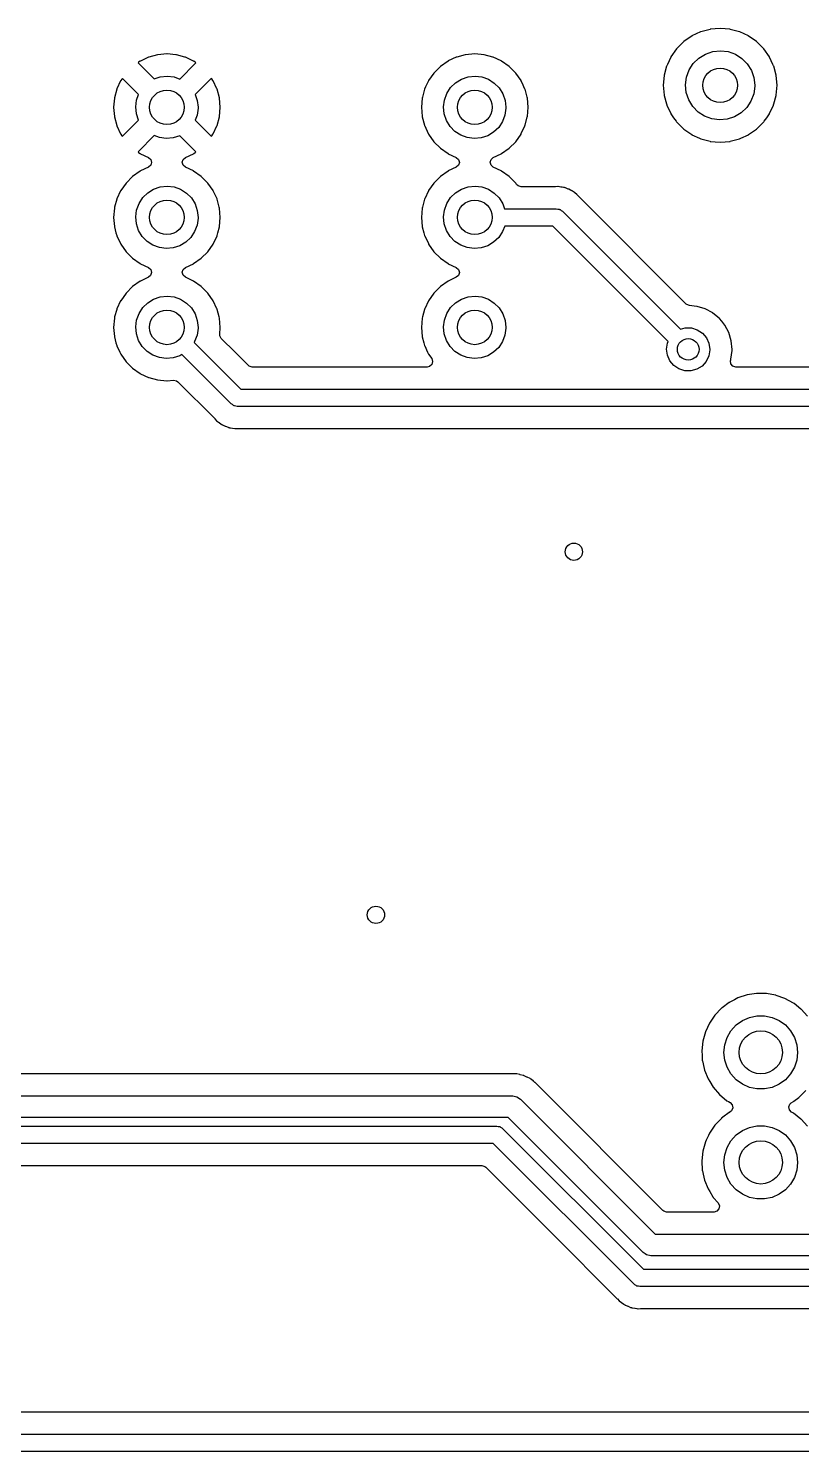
# Model space of a CAD drawing. Extents: x 61 to 228, y -146 to -45.
# Drawn here: x 96.11 to 113.97, y -145.74 to -112.89 of the extents above; entities that cross this region are included whole.
import ezdxf

# ---------------------------------------------------------------- set-up
doc = ezdxf.new("R2010")
doc.units = 0
doc.layers.add('BLACK', color=7, linetype='CONTINUOUS')

msp = doc.modelspace()

# ---------------------------------------------------------------- linework, layer by layer
at = {"layer": 'BLACK', "linetype": 'CONTINUOUS'}
for p, q in [((111.638, -112.966), (111.44, -113.059)), ((111.643, -112.964), (111.638, -112.966)), ((111.638, -112.966), (111.638, -112.966)), ((111.648, -112.963), (111.643, -112.964)), ((111.859, -112.906), (111.648, -112.963)), ((111.648, -112.963), (111.648, -112.963)), ((111.864, -112.905), (111.859, -112.906)), ((111.859, -112.906), (111.859, -112.906)), ((112.092, -112.885), (111.864, -112.905)), ((112.32, -112.905), (112.092, -112.885)), ((112.325, -112.906), (112.32, -112.905)), ((112.326, -112.906), (112.325, -112.906)), ((112.536, -112.963), (112.326, -112.906)), ((112.541, -112.964), (112.536, -112.963)), ((112.536, -112.963), (112.536, -112.963)), ((112.546, -112.966), (112.541, -112.964)), ((112.744, -113.059), (112.546, -112.966)), ((112.546, -112.966), (112.546, -112.966)), ((111.086, -113.354), (110.955, -113.542)), ((111.248, -113.192), (111.086, -113.354)), ((111.252, -113.189), (111.248, -113.192)), ((111.376, -113.103), (111.252, -113.189)), ((111.252, -113.189), (111.252, -113.189)), ((111.435, -113.061), (111.376, -113.103)), ((111.44, -113.059), (111.435, -113.061)), ((111.44, -113.059), (111.44, -113.059)), ((112.749, -113.061), (112.744, -113.059)), ((112.744, -113.059), (112.744, -113.059)), ((112.809, -113.103), (112.749, -113.061)), ((112.932, -113.189), (112.809, -113.103)), ((112.936, -113.192), (112.932, -113.189)), ((112.932, -113.189), (112.932, -113.189)), ((113.098, -113.354), (112.936, -113.192)), ((113.23, -113.542), (113.098, -113.354)), ((98.6565, -113.666), (98.6481, -113.677)), ((98.6481, -113.677), (98.6552, -113.69)), ((98.6912, -113.642), (98.6565, -113.666)), ((98.7007, -113.637), (98.6912, -113.642)), ((98.8855, -113.55), (98.7007, -113.637)), ((98.8958, -113.547), (98.8855, -113.55)), ((99.0927, -113.494), (98.8958, -113.547)), ((99.1035, -113.492), (99.0927, -113.494)), ((99.3066, -113.474), (99.1035, -113.492)), ((99.3176, -113.474), (99.3066, -113.474)), ((99.5207, -113.492), (99.3176, -113.474)), ((99.5315, -113.494), (99.5207, -113.492)), ((99.7284, -113.547), (99.5315, -113.494)), ((99.7387, -113.55), (99.7284, -113.547)), ((99.9235, -113.637), (99.7387, -113.55)), ((99.933, -113.642), (99.9235, -113.637)), ((99.9669, -113.666), (99.933, -113.642)), ((99.9762, -113.678), (99.9669, -113.666)), ((99.9697, -113.69), (99.9762, -113.678)), ((105.808, -113.638), (105.631, -113.762)), ((105.812, -113.636), (105.808, -113.638)), ((105.997, -113.55), (105.812, -113.636)), ((105.812, -113.636), (105.812, -113.636)), ((106.002, -113.548), (105.997, -113.55)), ((105.997, -113.55), (105.997, -113.55)), ((106.008, -113.546), (106.002, -113.548)), ((106.205, -113.493), (106.008, -113.546)), ((106.008, -113.546), (106.008, -113.546)), ((106.21, -113.492), (106.205, -113.493)), ((106.205, -113.493), (106.205, -113.493)), ((106.424, -113.473), (106.21, -113.492)), ((106.638, -113.492), (106.424, -113.473)), ((106.644, -113.493), (106.638, -113.492)), ((106.841, -113.546), (106.644, -113.493)), ((106.644, -113.493), (106.644, -113.493)), ((106.846, -113.548), (106.841, -113.546)), ((106.841, -113.546), (106.841, -113.546)), ((106.851, -113.55), (106.846, -113.548)), ((107.036, -113.636), (106.851, -113.55)), ((106.851, -113.55), (106.851, -113.55)), ((107.041, -113.638), (107.036, -113.636)), ((107.036, -113.636), (107.036, -113.636)), ((107.217, -113.762), (107.041, -113.638)), ((110.952, -113.547), (110.874, -113.714)), ((110.955, -113.542), (110.952, -113.547)), ((110.952, -113.547), (110.952, -113.547)), ((111.472, -113.693), (111.6, -113.568)), ((111.6, -113.568), (111.751, -113.475)), ((111.751, -113.475), (111.92, -113.417)), ((111.92, -113.417), (112.098, -113.398)), ((112.098, -113.398), (112.275, -113.42)), ((112.275, -113.42), (112.443, -113.479)), ((112.443, -113.479), (112.593, -113.575)), ((112.593, -113.575), (112.719, -113.701)), ((113.232, -113.547), (113.23, -113.542)), ((113.31, -113.714), (113.232, -113.547)), ((113.232, -113.547), (113.232, -113.547)), ((98.6552, -113.69), (99.0162, -114.051)), ((99.0162, -114.051), (99.1575, -114.003)), ((99.1575, -114.003), (99.3171, -113.986)), ((99.3171, -113.986), (99.4765, -114.005)), ((99.4765, -114.005), (99.6073, -114.052)), ((99.6073, -114.052), (99.9697, -113.69)), ((105.479, -113.914), (105.356, -114.09)), ((105.631, -113.762), (105.479, -113.914)), ((106.118, -114.055), (106.269, -114.003)), ((106.269, -114.003), (106.429, -113.986)), ((106.429, -113.986), (106.589, -114.005)), ((106.589, -114.005), (106.74, -114.059)), ((107.369, -113.914), (107.217, -113.762)), ((107.492, -114.09), (107.369, -113.914)), ((110.799, -113.97), (110.779, -114.198)), ((110.801, -113.961), (110.799, -113.97)), ((110.856, -113.754), (110.801, -113.961)), ((110.858, -113.749), (110.856, -113.754)), ((110.856, -113.754), (110.856, -113.754)), ((110.874, -113.714), (110.858, -113.749)), ((111.292, -114.187), (111.315, -114.01)), ((111.315, -114.01), (111.376, -113.843)), ((111.376, -113.843), (111.472, -113.693)), ((112.719, -113.701), (112.814, -113.853)), ((112.814, -113.853), (112.872, -114.021)), ((113.326, -113.749), (113.31, -113.714)), ((113.328, -113.754), (113.326, -113.749)), ((113.383, -113.961), (113.328, -113.754)), ((113.328, -113.754), (113.328, -113.754)), ((113.386, -113.97), (113.383, -113.961)), ((113.406, -114.198), (113.386, -113.97)), ((98.1523, -114.29), (98.0996, -114.487)), ((98.1561, -114.28), (98.1523, -114.29)), ((98.2422, -114.095), (98.1561, -114.28)), ((98.2477, -114.086), (98.2422, -114.095)), ((98.2715, -114.052), (98.2477, -114.086)), ((98.2835, -114.042), (98.2715, -114.052)), ((98.2952, -114.049), (98.2835, -114.042)), ((98.658, -114.412), (98.2952, -114.049)), ((100.328, -114.049), (99.9668, -114.411)), ((100.342, -114.042), (100.328, -114.049)), ((100.352, -114.051), (100.342, -114.042)), ((100.376, -114.086), (100.352, -114.051)), ((100.382, -114.095), (100.376, -114.086)), ((100.468, -114.28), (100.382, -114.095)), ((100.472, -114.29), (100.468, -114.28)), ((100.525, -114.487), (100.472, -114.29)), ((105.264, -114.29), (105.215, -114.473)), ((105.265, -114.285), (105.264, -114.29)), ((105.264, -114.29), (105.264, -114.29)), ((105.288, -114.236), (105.265, -114.285)), ((105.354, -114.095), (105.288, -114.236)), ((105.356, -114.09), (105.354, -114.095)), ((105.354, -114.095), (105.354, -114.095)), ((105.779, -114.386), (105.866, -114.251)), ((105.866, -114.251), (105.981, -114.139)), ((105.981, -114.139), (106.118, -114.055)), ((106.74, -114.059), (106.875, -114.145)), ((106.875, -114.145), (106.988, -114.259)), ((106.988, -114.259), (107.073, -114.395)), ((107.494, -114.095), (107.492, -114.09)), ((107.543, -114.198), (107.494, -114.095)), ((107.494, -114.095), (107.494, -114.095)), ((107.56, -114.236), (107.543, -114.198)), ((107.583, -114.285), (107.56, -114.236)), ((107.584, -114.29), (107.583, -114.285)), ((107.633, -114.473), (107.584, -114.29)), ((107.584, -114.29), (107.584, -114.29)), ((110.779, -114.198), (110.799, -114.426)), ((111.31, -114.365), (111.292, -114.187)), ((112.892, -114.221), (112.867, -114.397)), ((112.872, -114.021), (112.892, -114.198)), ((112.892, -114.198), (112.892, -114.221)), ((113.386, -114.426), (113.406, -114.198)), ((98.0977, -114.498), (98.0799, -114.701)), ((98.0996, -114.487), (98.0977, -114.498)), ((98.5922, -114.696), (98.6123, -114.537)), ((98.6123, -114.537), (98.658, -114.412)), ((99.9668, -114.411), (100.014, -114.547)), ((100.014, -114.547), (100.032, -114.706)), ((100.527, -114.498), (100.525, -114.487)), ((100.544, -114.701), (100.527, -114.498)), ((105.21, -114.492), (105.191, -114.706)), ((105.215, -114.473), (105.21, -114.492)), ((105.704, -114.696), (105.724, -114.537)), ((105.724, -114.537), (105.779, -114.386)), ((107.073, -114.395), (107.126, -114.547)), ((107.126, -114.547), (107.144, -114.706)), ((107.639, -114.492), (107.633, -114.473)), ((107.657, -114.706), (107.639, -114.492)), ((110.799, -114.426), (110.8, -114.432)), ((110.8, -114.432), (110.8, -114.432)), ((110.8, -114.432), (110.852, -114.625)), ((110.852, -114.625), (110.858, -114.648)), ((110.858, -114.648), (110.86, -114.653)), ((110.86, -114.653), (110.86, -114.653)), ((110.86, -114.653), (110.952, -114.85)), ((111.366, -114.534), (111.31, -114.365)), ((111.458, -114.687), (111.366, -114.534)), ((112.804, -114.564), (112.705, -114.713)), ((112.867, -114.397), (112.804, -114.564)), ((113.232, -114.85), (113.324, -114.653)), ((113.324, -114.653), (113.326, -114.648)), ((113.324, -114.653), (113.324, -114.653)), ((113.326, -114.648), (113.332, -114.625)), ((113.332, -114.625), (113.384, -114.432)), ((113.384, -114.432), (113.386, -114.426)), ((113.384, -114.432), (113.384, -114.432)), ((98.0799, -114.701), (98.0799, -114.712)), ((98.0799, -114.712), (98.0977, -114.915)), ((98.0977, -114.915), (98.0996, -114.926)), ((98.0996, -114.926), (98.1523, -115.123)), ((98.6078, -114.856), (98.5922, -114.696)), ((98.6566, -115.003), (98.6078, -114.856)), ((100.009, -114.885), (99.9657, -115.001)), ((100.032, -114.727), (100.009, -114.885)), ((100.032, -114.706), (100.032, -114.727)), ((100.472, -115.123), (100.525, -114.926)), ((100.525, -114.926), (100.527, -114.915)), ((100.527, -114.915), (100.544, -114.712)), ((100.544, -114.712), (100.544, -114.701)), ((105.191, -114.706), (105.21, -114.921)), ((105.21, -114.921), (105.211, -114.926)), ((105.211, -114.926), (105.211, -114.926)), ((105.211, -114.926), (105.263, -115.118)), ((105.72, -114.856), (105.704, -114.696)), ((105.77, -115.008), (105.72, -114.856)), ((107.121, -114.885), (107.064, -115.036)), ((107.144, -114.727), (107.121, -114.885)), ((107.144, -114.706), (107.144, -114.727)), ((107.586, -115.118), (107.637, -114.926)), ((107.637, -114.926), (107.639, -114.921)), ((107.637, -114.926), (107.637, -114.926)), ((107.639, -114.921), (107.657, -114.706)), ((110.952, -114.85), (110.952, -114.85)), ((110.952, -114.85), (110.955, -114.855)), ((110.955, -114.855), (111.017, -114.945)), ((111.017, -114.945), (111.076, -115.029)), ((111.582, -114.815), (111.458, -114.687)), ((111.731, -114.912), (111.582, -114.815)), ((111.899, -114.975), (111.731, -114.912)), ((112.075, -114.998), (111.899, -114.975)), ((112.253, -114.982), (112.075, -114.998)), ((112.423, -114.927), (112.253, -114.982)), ((112.576, -114.836), (112.423, -114.927)), ((112.705, -114.713), (112.576, -114.836)), ((113.108, -115.029), (113.167, -114.945)), ((113.167, -114.945), (113.23, -114.855)), ((113.23, -114.855), (113.232, -114.85)), ((113.232, -114.85), (113.232, -114.85)), ((98.1523, -115.123), (98.1561, -115.133)), ((98.1561, -115.133), (98.2422, -115.318)), ((98.2422, -115.318), (98.2477, -115.327)), ((98.2477, -115.327), (98.272, -115.362)), ((98.296, -115.363), (98.6566, -115.003)), ((99.9657, -115.001), (100.329, -115.364)), ((100.353, -115.361), (100.376, -115.327)), ((100.376, -115.327), (100.382, -115.318)), ((100.382, -115.318), (100.468, -115.133)), ((100.468, -115.133), (100.472, -115.123)), ((105.263, -115.118), (105.265, -115.128)), ((105.265, -115.128), (105.268, -115.133)), ((105.268, -115.133), (105.268, -115.133)), ((105.268, -115.133), (105.35, -115.31)), ((105.35, -115.31), (105.356, -115.323)), ((105.356, -115.323), (105.479, -115.499)), ((105.854, -115.146), (105.77, -115.008)), ((105.965, -115.261), (105.854, -115.146)), ((106.099, -115.349), (105.965, -115.261)), ((106.859, -115.28), (106.722, -115.362)), ((106.976, -115.169), (106.859, -115.28)), ((107.064, -115.036), (106.976, -115.169)), ((107.369, -115.499), (107.492, -115.323)), ((107.492, -115.323), (107.498, -115.31)), ((107.498, -115.31), (107.581, -115.133)), ((107.581, -115.133), (107.583, -115.128)), ((107.581, -115.133), (107.581, -115.133)), ((107.583, -115.128), (107.586, -115.118)), ((111.076, -115.029), (111.086, -115.043)), ((111.086, -115.043), (111.248, -115.205)), ((111.248, -115.205), (111.252, -115.208)), ((111.252, -115.208), (111.252, -115.208)), ((111.252, -115.208), (111.321, -115.256)), ((111.321, -115.256), (111.435, -115.336)), ((112.749, -115.336), (112.863, -115.256)), ((112.863, -115.256), (112.932, -115.208)), ((112.932, -115.208), (112.936, -115.205)), ((112.932, -115.208), (112.932, -115.208)), ((112.936, -115.205), (113.098, -115.043)), ((113.098, -115.043), (113.108, -115.029)), ((98.272, -115.362), (98.2825, -115.37)), ((98.2825, -115.37), (98.296, -115.363)), ((99.0175, -115.36), (98.6545, -115.723)), ((99.1379, -115.405), (99.0175, -115.36)), ((99.297, -115.426), (99.1379, -115.405)), ((99.4569, -115.412), (99.297, -115.426)), ((99.6088, -115.362), (99.4569, -115.412)), ((99.969, -115.723), (99.6088, -115.362)), ((100.329, -115.364), (100.341, -115.37)), ((100.341, -115.37), (100.353, -115.361)), ((105.479, -115.499), (105.631, -115.651)), ((105.631, -115.651), (105.808, -115.774)), ((106.25, -115.405), (106.099, -115.349)), ((106.409, -115.426), (106.25, -115.405)), ((106.569, -115.412), (106.409, -115.426)), ((106.722, -115.362), (106.569, -115.412)), ((107.041, -115.774), (107.217, -115.651)), ((107.217, -115.651), (107.369, -115.499)), ((111.435, -115.336), (111.44, -115.338)), ((111.44, -115.338), (111.44, -115.338)), ((111.44, -115.338), (111.613, -115.419)), ((111.613, -115.419), (111.643, -115.433)), ((111.643, -115.433), (111.648, -115.434)), ((111.648, -115.434), (111.648, -115.434)), ((111.648, -115.434), (111.859, -115.491)), ((111.859, -115.491), (111.859, -115.491)), ((111.859, -115.491), (111.864, -115.492)), ((111.864, -115.492), (112.092, -115.512)), ((112.092, -115.512), (112.32, -115.492)), ((112.32, -115.492), (112.325, -115.491)), ((112.325, -115.491), (112.326, -115.491)), ((112.326, -115.491), (112.536, -115.434)), ((112.536, -115.434), (112.541, -115.433)), ((112.536, -115.434), (112.536, -115.434)), ((112.541, -115.433), (112.571, -115.419)), ((112.571, -115.419), (112.744, -115.338)), ((112.744, -115.338), (112.749, -115.336)), ((112.744, -115.338), (112.744, -115.338)), ((98.6545, -115.723), (98.648, -115.735)), ((98.648, -115.735), (98.6573, -115.747)), ((98.6573, -115.747), (98.6912, -115.771)), ((98.6912, -115.771), (98.7007, -115.776)), ((98.7007, -115.776), (98.8844, -115.862)), ((98.8844, -115.862), (98.9377, -115.909)), ((98.9572, -115.977), (98.9366, -116.045)), ((98.9377, -115.909), (98.9572, -115.977)), ((99.667, -115.975), (99.6876, -115.907)), ((99.6865, -116.043), (99.667, -115.975)), ((99.6876, -115.907), (99.7398, -115.862)), ((99.7398, -115.862), (99.9235, -115.776)), ((99.9235, -115.776), (99.933, -115.771)), ((99.933, -115.771), (99.9677, -115.746)), ((99.9677, -115.746), (99.9761, -115.736)), ((99.9761, -115.736), (99.969, -115.723)), ((105.808, -115.774), (105.812, -115.777)), ((105.812, -115.777), (105.812, -115.777)), ((105.812, -115.777), (105.996, -115.862)), ((105.996, -115.862), (106.049, -115.909)), ((106.069, -115.977), (106.048, -116.045)), ((106.049, -115.909), (106.069, -115.977)), ((106.78, -115.975), (106.8, -115.907)), ((106.799, -116.044), (106.78, -115.975)), ((106.8, -115.907), (106.852, -115.862)), ((106.852, -115.862), (107.036, -115.777)), ((107.036, -115.777), (107.041, -115.774)), ((107.036, -115.777), (107.036, -115.777)), ((98.5194, -116.302), (98.3674, -116.454)), ((98.6955, -116.178), (98.5194, -116.302)), ((98.7005, -116.176), (98.6955, -116.178)), ((98.8844, -116.09), (98.7005, -116.176)), ((98.7005, -116.176), (98.7005, -116.176)), ((98.9366, -116.045), (98.8844, -116.09)), ((99.7398, -116.09), (99.6865, -116.043)), ((99.9237, -116.176), (99.7398, -116.09)), ((99.9287, -116.178), (99.9237, -116.176)), ((99.9237, -116.176), (99.9237, -116.176)), ((100.105, -116.302), (99.9287, -116.178)), ((100.257, -116.454), (100.105, -116.302)), ((105.631, -116.302), (105.479, -116.454)), ((105.808, -116.178), (105.631, -116.302)), ((105.812, -116.176), (105.808, -116.178)), ((105.996, -116.091), (105.812, -116.176)), ((105.812, -116.176), (105.812, -116.176)), ((106.048, -116.045), (105.996, -116.091)), ((106.852, -116.091), (106.799, -116.044)), ((107.036, -116.176), (106.852, -116.091)), ((107.041, -116.178), (107.036, -116.176)), ((107.036, -116.176), (107.036, -116.176)), ((107.217, -116.302), (107.041, -116.178)), ((107.369, -116.454), (107.217, -116.302)), ((98.2418, -116.635), (98.1556, -116.82)), ((98.2441, -116.63), (98.2418, -116.635)), ((98.2418, -116.635), (98.2418, -116.635)), ((98.3674, -116.454), (98.2441, -116.63)), ((98.8688, -116.679), (99.0055, -116.595)), ((99.0055, -116.595), (99.1575, -116.543)), ((99.1575, -116.543), (99.3171, -116.526)), ((99.3171, -116.526), (99.4765, -116.545)), ((99.4765, -116.545), (99.6277, -116.599)), ((99.6277, -116.599), (99.7633, -116.685)), ((100.38, -116.63), (100.257, -116.454)), ((100.382, -116.635), (100.38, -116.63)), ((100.469, -116.82), (100.382, -116.635)), ((100.382, -116.635), (100.382, -116.635)), ((105.354, -116.635), (105.268, -116.82)), ((105.356, -116.63), (105.354, -116.635)), ((105.354, -116.635), (105.354, -116.635)), ((105.479, -116.454), (105.356, -116.63)), ((105.981, -116.679), (106.118, -116.595)), ((106.118, -116.595), (106.269, -116.543)), ((106.269, -116.543), (106.429, -116.526)), ((106.429, -116.526), (106.589, -116.545)), ((106.589, -116.545), (106.74, -116.599)), ((106.74, -116.599), (106.875, -116.685)), ((107.39, -116.484), (107.369, -116.454)), ((107.425, -116.518), (107.39, -116.484)), ((107.493, -116.538), (107.425, -116.518)), ((108.281, -116.538), (107.493, -116.538)), ((108.288, -116.538), (108.281, -116.538)), ((108.343, -116.535), (108.288, -116.538)), ((108.35, -116.534), (108.343, -116.535)), ((108.343, -116.535), (108.343, -116.535)), ((108.413, -116.546), (108.35, -116.534)), ((108.42, -116.547), (108.413, -116.546)), ((108.446, -116.55), (108.42, -116.547)), ((108.476, -116.554), (108.446, -116.55)), ((108.483, -116.555), (108.476, -116.554)), ((108.476, -116.554), (108.476, -116.554)), ((108.49, -116.558), (108.483, -116.555)), ((108.493, -116.559), (108.49, -116.558)), ((108.509, -116.563), (108.493, -116.559)), ((108.512, -116.564), (108.509, -116.563)), ((108.519, -116.565), (108.512, -116.564)), ((108.577, -116.592), (108.519, -116.565)), ((108.583, -116.594), (108.577, -116.592)), ((108.594, -116.598), (108.583, -116.594)), ((108.636, -116.615), (108.594, -116.598)), ((108.643, -116.617), (108.636, -116.615)), ((108.636, -116.615), (108.636, -116.615)), ((108.649, -116.622), (108.643, -116.617)), ((108.651, -116.623), (108.649, -116.622)), ((108.666, -116.631), (108.651, -116.623)), ((108.668, -116.633), (108.666, -116.631)), ((108.675, -116.636), (108.668, -116.633)), ((108.681, -116.641), (108.675, -116.636)), ((108.726, -116.675), (108.681, -116.641)), ((98.1519, -116.83), (98.1027, -117.013)), ((98.1533, -116.825), (98.1519, -116.83)), ((98.1519, -116.83), (98.1519, -116.83)), ((98.1556, -116.82), (98.1533, -116.825)), ((98.6123, -117.077), (98.6672, -116.926)), ((98.6672, -116.926), (98.7541, -116.791)), ((98.7541, -116.791), (98.8688, -116.679)), ((99.7633, -116.685), (99.8764, -116.799)), ((99.8764, -116.799), (99.9614, -116.935)), ((99.9614, -116.935), (100.014, -117.087)), ((100.471, -116.825), (100.469, -116.82)), ((100.472, -116.83), (100.471, -116.825)), ((100.522, -117.013), (100.472, -116.83)), ((100.472, -116.83), (100.472, -116.83)), ((105.264, -116.83), (105.215, -117.013)), ((105.265, -116.825), (105.264, -116.83)), ((105.264, -116.83), (105.264, -116.83)), ((105.268, -116.82), (105.265, -116.825)), ((105.724, -117.077), (105.779, -116.926)), ((105.779, -116.926), (105.866, -116.791)), ((105.866, -116.791), (105.981, -116.679)), ((106.875, -116.685), (106.988, -116.799)), ((106.988, -116.799), (107.073, -116.935)), ((107.073, -116.935), (107.112, -117.046)), ((108.731, -116.679), (108.726, -116.675)), ((108.783, -116.716), (108.731, -116.679)), ((108.81, -116.746), (108.783, -116.716)), ((108.821, -116.76), (108.81, -116.746)), ((108.827, -116.766), (108.821, -116.76)), ((111.308, -119.247), (108.827, -116.766)), ((98.0976, -117.032), (98.0789, -117.246)), ((98.0789, -117.246), (98.0976, -117.461)), ((98.1027, -117.013), (98.0976, -117.032)), ((98.5922, -117.236), (98.6123, -117.077)), ((98.6078, -117.396), (98.5922, -117.236)), ((100.032, -117.267), (100.009, -117.425)), ((100.014, -117.087), (100.032, -117.246)), ((100.032, -117.246), (100.032, -117.267)), ((100.527, -117.032), (100.522, -117.013)), ((100.545, -117.246), (100.527, -117.032)), ((100.527, -117.461), (100.545, -117.246)), ((105.21, -117.032), (105.191, -117.246)), ((105.191, -117.246), (105.21, -117.461)), ((105.215, -117.013), (105.21, -117.032)), ((105.704, -117.236), (105.724, -117.077)), ((105.72, -117.396), (105.704, -117.236)), ((107.112, -117.046), (108.306, -117.046)), ((108.306, -117.046), (108.339, -117.054)), ((108.339, -117.054), (108.372, -117.058)), ((108.372, -117.058), (108.381, -117.064)), ((108.381, -117.064), (108.393, -117.066)), ((108.393, -117.066), (108.419, -117.087)), ((108.419, -117.087), (108.447, -117.105)), ((108.447, -117.105), (111.173, -119.831)), ((98.0976, -117.461), (98.0991, -117.466)), ((98.0991, -117.466), (98.0991, -117.466)), ((98.0991, -117.466), (98.1356, -117.602)), ((98.1356, -117.602), (98.1533, -117.668)), ((98.6585, -117.548), (98.6078, -117.396)), ((98.7417, -117.686), (98.6585, -117.548)), ((99.9525, -117.576), (99.8637, -117.709)), ((100.009, -117.425), (99.9525, -117.576)), ((100.471, -117.668), (100.489, -117.602)), ((100.489, -117.602), (100.525, -117.466)), ((100.525, -117.466), (100.527, -117.461)), ((100.525, -117.466), (100.525, -117.466)), ((105.21, -117.461), (105.211, -117.466)), ((105.211, -117.466), (105.211, -117.466)), ((105.211, -117.466), (105.248, -117.602)), ((105.248, -117.602), (105.265, -117.668)), ((105.77, -117.548), (105.72, -117.396)), ((105.854, -117.686), (105.77, -117.548)), ((107.064, -117.576), (106.976, -117.709)), ((107.114, -117.446), (107.064, -117.576)), ((108.223, -117.446), (107.114, -117.446)), ((110.891, -120.115), (108.223, -117.446)), ((98.1533, -117.668), (98.1556, -117.673)), ((98.1556, -117.673), (98.1556, -117.673)), ((98.1556, -117.673), (98.2391, -117.852)), ((98.2391, -117.852), (98.2441, -117.863)), ((98.2441, -117.863), (98.3674, -118.039)), ((98.8532, -117.801), (98.7417, -117.686)), ((98.9875, -117.889), (98.8532, -117.801)), ((99.1379, -117.945), (98.9875, -117.889)), ((99.297, -117.966), (99.1379, -117.945)), ((99.4569, -117.952), (99.297, -117.966)), ((99.6095, -117.902), (99.4569, -117.952)), ((99.7474, -117.82), (99.6095, -117.902)), ((99.8637, -117.709), (99.7474, -117.82)), ((100.257, -118.039), (100.38, -117.863)), ((100.38, -117.863), (100.385, -117.852)), ((100.385, -117.852), (100.469, -117.673)), ((100.469, -117.673), (100.471, -117.668)), ((100.469, -117.673), (100.469, -117.673)), ((105.265, -117.668), (105.268, -117.673)), ((105.268, -117.673), (105.268, -117.673)), ((105.268, -117.673), (105.351, -117.852)), ((105.351, -117.852), (105.356, -117.863)), ((105.356, -117.863), (105.479, -118.039)), ((105.965, -117.801), (105.854, -117.686)), ((106.099, -117.889), (105.965, -117.801)), ((106.25, -117.945), (106.099, -117.889)), ((106.409, -117.966), (106.25, -117.945)), ((106.569, -117.952), (106.409, -117.966)), ((106.722, -117.902), (106.569, -117.952)), ((106.859, -117.82), (106.722, -117.902)), ((106.976, -117.709), (106.859, -117.82)), ((98.3674, -118.039), (98.5194, -118.191)), ((98.5194, -118.191), (98.6955, -118.314)), ((99.9287, -118.314), (100.105, -118.191)), ((100.105, -118.191), (100.257, -118.039)), ((105.479, -118.039), (105.631, -118.191)), ((105.631, -118.191), (105.808, -118.314)), ((98.6955, -118.314), (98.7005, -118.317)), ((98.7005, -118.317), (98.7005, -118.317)), ((98.7005, -118.317), (98.8839, -118.402)), ((98.8839, -118.402), (98.9371, -118.449)), ((98.9361, -118.585), (98.8839, -118.631)), ((98.9566, -118.517), (98.9361, -118.585)), ((98.9371, -118.449), (98.9566, -118.517)), ((99.6676, -118.515), (99.6881, -118.447)), ((99.6871, -118.584), (99.6676, -118.515)), ((99.7403, -118.631), (99.6871, -118.584)), ((99.6881, -118.447), (99.7403, -118.402)), ((99.7403, -118.402), (99.9237, -118.317)), ((99.9237, -118.317), (99.9287, -118.314)), ((99.9237, -118.317), (99.9237, -118.317)), ((105.808, -118.314), (105.812, -118.317)), ((105.812, -118.317), (105.812, -118.317)), ((105.812, -118.317), (105.996, -118.402)), ((105.996, -118.402), (106.049, -118.449)), ((106.048, -118.585), (105.996, -118.631)), ((106.069, -118.517), (106.048, -118.585)), ((106.049, -118.449), (106.069, -118.517)), ((98.5194, -118.842), (98.3674, -118.994)), ((98.6955, -118.718), (98.5194, -118.842)), ((98.7005, -118.716), (98.6955, -118.718)), ((98.8839, -118.631), (98.7005, -118.716)), ((98.7005, -118.716), (98.7005, -118.716)), ((99.9237, -118.716), (99.7403, -118.631)), ((99.9287, -118.718), (99.9237, -118.716)), ((99.9237, -118.716), (99.9237, -118.716)), ((100.105, -118.842), (99.9287, -118.718)), ((100.257, -118.994), (100.105, -118.842)), ((105.631, -118.842), (105.479, -118.994)), ((105.808, -118.718), (105.631, -118.842)), ((105.812, -118.716), (105.808, -118.718)), ((105.996, -118.631), (105.812, -118.716)), ((105.812, -118.716), (105.812, -118.716)), ((98.2418, -119.175), (98.1566, -119.357)), ((98.2441, -119.17), (98.2418, -119.175)), ((98.2418, -119.175), (98.2418, -119.175)), ((98.3674, -118.994), (98.2441, -119.17)), ((98.7541, -119.331), (98.8688, -119.219)), ((98.8688, -119.219), (99.0055, -119.135)), ((99.0055, -119.135), (99.1575, -119.083)), ((99.1575, -119.083), (99.3171, -119.066)), ((99.3171, -119.066), (99.4765, -119.085)), ((99.4765, -119.085), (99.6277, -119.139)), ((99.6277, -119.139), (99.7633, -119.225)), ((99.7633, -119.225), (99.8764, -119.339)), ((100.38, -119.17), (100.257, -118.994)), ((100.382, -119.175), (100.38, -119.17)), ((100.468, -119.357), (100.382, -119.175)), ((100.382, -119.175), (100.382, -119.175)), ((105.354, -119.175), (105.269, -119.357)), ((105.356, -119.17), (105.354, -119.175)), ((105.354, -119.175), (105.354, -119.175)), ((105.479, -118.994), (105.356, -119.17)), ((105.866, -119.331), (105.981, -119.219)), ((105.981, -119.219), (106.118, -119.135)), ((106.118, -119.135), (106.269, -119.083)), ((106.269, -119.083), (106.429, -119.066)), ((106.429, -119.066), (106.589, -119.085)), ((106.589, -119.085), (106.74, -119.139)), ((106.74, -119.139), (106.875, -119.225)), ((106.875, -119.225), (106.988, -119.339)), ((111.319, -119.257), (111.308, -119.247)), ((111.384, -119.284), (111.319, -119.257)), ((98.0976, -119.572), (98.0789, -119.786)), ((98.1047, -119.546), (98.0976, -119.572)), ((98.1519, -119.37), (98.1047, -119.546)), ((98.1533, -119.365), (98.1519, -119.37)), ((98.1519, -119.37), (98.1519, -119.37)), ((98.1566, -119.357), (98.1533, -119.365)), ((98.6123, -119.617), (98.6672, -119.466)), ((98.6672, -119.466), (98.7541, -119.331)), ((99.8764, -119.339), (99.9614, -119.475)), ((99.9614, -119.475), (100.014, -119.627)), ((100.471, -119.365), (100.468, -119.357)), ((100.472, -119.37), (100.471, -119.365)), ((100.52, -119.546), (100.472, -119.37)), ((100.472, -119.37), (100.472, -119.37)), ((100.527, -119.572), (100.52, -119.546)), ((100.545, -119.786), (100.527, -119.572)), ((105.21, -119.572), (105.191, -119.786)), ((105.217, -119.546), (105.21, -119.572)), ((105.264, -119.37), (105.217, -119.546)), ((105.265, -119.365), (105.264, -119.37)), ((105.264, -119.37), (105.264, -119.37)), ((105.269, -119.357), (105.265, -119.365)), ((105.724, -119.617), (105.779, -119.466)), ((105.779, -119.466), (105.866, -119.331)), ((106.988, -119.339), (107.073, -119.475)), ((107.073, -119.475), (107.126, -119.627)), ((111.488, -119.294), (111.384, -119.284)), ((111.551, -119.301), (111.488, -119.294)), ((111.557, -119.302), (111.551, -119.301)), ((111.551, -119.301), (111.551, -119.301)), ((111.746, -119.36), (111.557, -119.302)), ((111.92, -119.454), (111.746, -119.36)), ((111.925, -119.458), (111.92, -119.454)), ((112.068, -119.576), (111.925, -119.458)), ((111.925, -119.458), (111.925, -119.458)), ((112.073, -119.58), (112.068, -119.576)), ((112.077, -119.585), (112.073, -119.58)), ((112.127, -119.647), (112.077, -119.585)), ((112.077, -119.585), (112.077, -119.585)), ((98.0789, -119.786), (98.0976, -120.001)), ((98.5922, -119.776), (98.6123, -119.617)), ((98.6078, -119.936), (98.5922, -119.776)), ((100.032, -119.807), (100.009, -119.965)), ((100.014, -119.627), (100.032, -119.786)), ((100.032, -119.786), (100.032, -119.807)), ((100.532, -119.94), (100.545, -119.792)), ((100.545, -119.792), (100.545, -119.786)), ((105.191, -119.786), (105.21, -120.001)), ((105.704, -119.776), (105.724, -119.617)), ((105.72, -119.936), (105.704, -119.776)), ((107.144, -119.807), (107.121, -119.965)), ((107.126, -119.627), (107.144, -119.786)), ((107.144, -119.786), (107.144, -119.807)), ((111.173, -119.831), (111.286, -119.799)), ((111.286, -119.799), (111.428, -119.8)), ((111.428, -119.8), (111.563, -119.841)), ((111.563, -119.841), (111.682, -119.918)), ((111.682, -119.918), (111.775, -120.025)), ((112.198, -119.734), (112.127, -119.647)), ((112.291, -119.908), (112.198, -119.734)), ((112.348, -120.098), (112.291, -119.908)), ((98.0976, -120.001), (98.0991, -120.006)), ((98.0991, -120.006), (98.0991, -120.006)), ((98.0991, -120.006), (98.1356, -120.142)), ((98.1356, -120.142), (98.1533, -120.208)), ((98.1533, -120.208), (98.1556, -120.213)), ((98.1556, -120.213), (98.1556, -120.213)), ((98.1556, -120.213), (98.2232, -120.358)), ((98.6585, -120.088), (98.6078, -119.936)), ((98.7417, -120.226), (98.6585, -120.088)), ((98.8532, -120.341), (98.7417, -120.226)), ((99.9525, -120.116), (99.9411, -120.133)), ((99.9411, -120.133), (101.021, -121.212)), ((100.009, -119.965), (99.9525, -120.116)), ((100.534, -119.978), (100.532, -119.94)), ((100.568, -120.041), (100.534, -119.978)), ((100.886, -120.358), (100.568, -120.041)), ((105.21, -120.001), (105.211, -120.006)), ((105.211, -120.006), (105.211, -120.006)), ((105.211, -120.006), (105.248, -120.142)), ((105.248, -120.142), (105.265, -120.208)), ((105.265, -120.208), (105.268, -120.213)), ((105.268, -120.213), (105.268, -120.213)), ((105.268, -120.213), (105.335, -120.358)), ((105.77, -120.088), (105.72, -119.936)), ((105.854, -120.226), (105.77, -120.088)), ((105.965, -120.341), (105.854, -120.226)), ((106.976, -120.249), (106.859, -120.36)), ((107.064, -120.116), (106.976, -120.249)), ((107.121, -119.965), (107.064, -120.116)), ((110.854, -120.288), (110.875, -120.148)), ((110.875, -120.148), (110.891, -120.115)), ((111.775, -120.025), (111.834, -120.154)), ((111.834, -120.154), (111.854, -120.294)), ((112.367, -120.294), (112.348, -120.098)), ((98.2232, -120.358), (98.2441, -120.403)), ((98.2441, -120.403), (98.3674, -120.579)), ((98.3674, -120.579), (98.5194, -120.731)), ((98.9875, -120.429), (98.8532, -120.341)), ((99.1379, -120.485), (98.9875, -120.429)), ((99.297, -120.506), (99.1379, -120.485)), ((99.4569, -120.492), (99.297, -120.506)), ((99.6095, -120.442), (99.4569, -120.492)), ((99.6568, -120.414), (99.6095, -120.442)), ((100.796, -121.553), (99.6568, -120.414)), ((101.194, -120.667), (100.886, -120.358)), ((105.335, -120.358), (105.356, -120.403)), ((105.356, -120.403), (105.428, -120.505)), ((105.428, -120.505), (105.45, -120.573)), ((105.45, -120.573), (105.433, -120.641)), ((106.099, -120.429), (105.965, -120.341)), ((106.25, -120.485), (106.099, -120.429)), ((106.409, -120.506), (106.25, -120.485)), ((106.569, -120.492), (106.409, -120.506)), ((106.722, -120.442), (106.569, -120.492)), ((106.859, -120.36), (106.722, -120.442)), ((110.872, -120.429), (110.854, -120.288)), ((110.929, -120.559), (110.872, -120.429)), ((111.02, -120.667), (110.929, -120.559)), ((111.768, -120.574), (111.673, -120.679)), ((111.83, -120.446), (111.768, -120.574)), ((111.853, -120.307), (111.83, -120.446)), ((111.854, -120.294), (111.853, -120.307)), ((112.33, -120.56), (112.336, -120.538)), ((112.34, -120.63), (112.33, -120.56)), ((112.336, -120.538), (112.34, -120.525)), ((112.34, -120.525), (112.342, -120.519)), ((112.342, -120.519), (112.367, -120.323)), ((112.367, -120.323), (112.367, -120.294)), ((98.5194, -120.731), (98.6955, -120.854)), ((98.6955, -120.854), (98.7005, -120.857)), ((98.7005, -120.857), (98.7005, -120.857)), ((98.7005, -120.857), (98.8853, -120.943)), ((101.215, -120.683), (101.194, -120.667)), ((101.283, -120.703), (101.215, -120.683)), ((105.324, -120.703), (101.283, -120.703)), ((105.381, -120.69), (105.324, -120.703)), ((105.433, -120.641), (105.381, -120.69)), ((111.138, -120.746), (111.02, -120.667)), ((111.274, -120.788), (111.138, -120.746)), ((111.415, -120.791), (111.274, -120.788)), ((111.552, -120.753), (111.415, -120.791)), ((111.673, -120.679), (111.552, -120.753)), ((112.387, -120.683), (112.34, -120.63)), ((112.455, -120.703), (112.387, -120.683)), ((118.018, -120.703), (112.455, -120.703)), ((98.8853, -120.943), (98.8903, -120.945)), ((98.8903, -120.945), (98.8956, -120.947)), ((98.8956, -120.947), (98.8956, -120.947)), ((98.8956, -120.947), (99.0926, -120.999)), ((99.0926, -120.999), (99.0926, -120.999)), ((99.0926, -120.999), (99.098, -121.001)), ((99.098, -121.001), (99.3121, -121.02)), ((99.3121, -121.02), (99.3176, -121.019)), ((99.3176, -121.019), (99.4662, -121.006)), ((99.3176, -121.019), (99.3176, -121.019)), ((99.4662, -121.006), (99.5358, -121.02)), ((99.5358, -121.02), (99.5663, -121.043)), ((99.5663, -121.043), (100.416, -121.893)), ((101.021, -121.212), (118.281, -121.212)), ((100.825, -121.571), (100.796, -121.553)), ((100.416, -121.893), (100.422, -121.899)), ((100.422, -121.899), (100.46, -121.942)), ((100.851, -121.592), (100.825, -121.571)), ((100.862, -121.595), (100.851, -121.592)), ((100.872, -121.601), (100.862, -121.595)), ((100.905, -121.605), (100.872, -121.601)), ((100.937, -121.612), (100.905, -121.605)), ((118.364, -121.612), (100.937, -121.612)), ((100.46, -121.942), (100.505, -121.974)), ((100.505, -121.974), (100.512, -121.979)), ((100.512, -121.979), (100.518, -121.983)), ((100.518, -121.983), (100.568, -122.022)), ((100.568, -122.022), (100.575, -122.026)), ((100.575, -122.026), (100.577, -122.027)), ((100.577, -122.027), (100.592, -122.035)), ((100.592, -122.035), (100.594, -122.037)), ((100.594, -122.037), (100.6, -122.041)), ((100.6, -122.041), (100.608, -122.044)), ((100.608, -122.044), (100.608, -122.044)), ((100.608, -122.044), (100.66, -122.064)), ((100.66, -122.064), (100.666, -122.067)), ((100.666, -122.067), (100.724, -122.093)), ((100.724, -122.093), (100.732, -122.094)), ((100.732, -122.094), (100.734, -122.095)), ((100.734, -122.095), (100.751, -122.1)), ((100.751, -122.1), (100.753, -122.101)), ((100.753, -122.101), (100.76, -122.103)), ((100.76, -122.103), (100.781, -122.106)), ((100.781, -122.106), (100.824, -122.112)), ((100.824, -122.112), (100.83, -122.113)), ((100.83, -122.113), (100.884, -122.123)), ((100.884, -122.123), (100.893, -122.124)), ((100.893, -122.124), (100.9, -122.124)), ((100.9, -122.124), (100.955, -122.121)), ((100.9, -122.124), (100.9, -122.124)), ((100.955, -122.121), (100.962, -122.12)), ((100.962, -122.12), (118.335, -122.12)), ((112.317, -135.365), (112.304, -135.372)), ((112.423, -135.309), (112.317, -135.365)), ((112.502, -135.268), (112.423, -135.309)), ((112.714, -135.199), (112.502, -135.268)), ((112.935, -135.165), (112.714, -135.199)), ((112.94, -135.165), (112.935, -135.165)), ((113.084, -135.167), (112.94, -135.165)), ((112.94, -135.165), (112.94, -135.165)), ((113.158, -135.168), (113.084, -135.167)), ((113.163, -135.169), (113.158, -135.168)), ((113.373, -135.206), (113.163, -135.169)), ((113.163, -135.169), (113.163, -135.169)), ((113.378, -135.207), (113.373, -135.206)), ((113.373, -135.206), (113.373, -135.206)), ((113.383, -135.209), (113.378, -135.207)), ((113.584, -135.28), (113.383, -135.209)), ((113.383, -135.209), (113.383, -135.209)), ((113.589, -135.282), (113.584, -135.28)), ((113.584, -135.28), (113.584, -135.28)), ((113.784, -135.39), (113.589, -135.282)), ((111.971, -135.667), (111.845, -135.852)), ((112.125, -135.506), (111.971, -135.667)), ((112.138, -135.496), (112.125, -135.506)), ((112.299, -135.375), (112.138, -135.496)), ((112.304, -135.372), (112.299, -135.375)), ((112.299, -135.375), (112.299, -135.375)), ((112.767, -135.717), (112.941, -135.68)), ((112.941, -135.68), (113.119, -135.68)), ((113.119, -135.68), (113.293, -135.717)), ((113.788, -135.393), (113.784, -135.39)), ((113.799, -135.401), (113.788, -135.393)), ((113.788, -135.393), (113.788, -135.393)), ((113.956, -135.525), (113.799, -135.401)), ((113.96, -135.528), (113.956, -135.525)), ((113.956, -135.525), (113.956, -135.525)), ((114.11, -135.693), (113.96, -135.528)), ((111.845, -135.852), (111.751, -136.054)), ((112.253, -136.179), (112.342, -136.025)), ((112.342, -136.025), (112.461, -135.893)), ((112.461, -135.893), (112.605, -135.789)), ((112.605, -135.789), (112.767, -135.717)), ((113.293, -135.717), (113.455, -135.789)), ((113.455, -135.789), (113.599, -135.893)), ((113.599, -135.893), (113.718, -136.025)), ((113.718, -136.025), (113.807, -136.179)), ((111.691, -136.27), (111.667, -136.492)), ((111.751, -136.054), (111.691, -136.27)), ((112.18, -136.525), (112.199, -136.348)), ((112.199, -136.348), (112.253, -136.179)), ((113.807, -136.179), (113.861, -136.348)), ((113.861, -136.348), (113.88, -136.525)), ((111.667, -136.492), (111.668, -136.497)), ((111.668, -136.497), (111.668, -136.497)), ((111.668, -136.497), (111.673, -136.592)), ((111.673, -136.592), (111.68, -136.715)), ((112.199, -136.702), (112.18, -136.525)), ((113.88, -136.525), (113.861, -136.702)), ((111.68, -136.715), (111.681, -136.72)), ((111.681, -136.72), (111.681, -136.72)), ((111.681, -136.72), (111.697, -136.789)), ((111.697, -136.789), (111.729, -136.933)), ((111.729, -136.933), (111.813, -137.14)), ((112.253, -136.871), (112.199, -136.702)), ((112.342, -137.025), (112.253, -136.871)), ((113.807, -136.871), (113.718, -137.025)), ((113.861, -136.702), (113.807, -136.871)), ((107.288, -137.022), (77.4704, -137.022)), ((107.291, -137.022), (107.288, -137.022)), ((107.302, -137.022), (107.291, -137.022)), ((107.368, -137.02), (107.302, -137.022)), ((107.376, -137.021), (107.368, -137.02)), ((107.38, -137.022), (107.376, -137.021)), ((107.384, -137.022), (107.38, -137.022)), ((107.389, -137.022), (107.384, -137.022)), ((107.384, -137.022), (107.384, -137.022)), ((107.395, -137.023), (107.389, -137.022)), ((107.389, -137.022), (107.389, -137.022)), ((107.466, -137.04), (107.395, -137.023)), ((107.47, -137.041), (107.466, -137.04)), ((107.542, -137.056), (107.47, -137.041)), ((107.548, -137.059), (107.542, -137.056)), ((107.554, -137.061), (107.548, -137.059)), ((107.56, -137.063), (107.554, -137.061)), ((107.567, -137.065), (107.56, -137.063)), ((107.626, -137.095), (107.567, -137.065)), ((107.632, -137.098), (107.626, -137.095)), ((107.636, -137.1), (107.632, -137.098)), ((107.702, -137.131), (107.636, -137.1)), ((107.708, -137.135), (107.702, -137.131)), ((107.713, -137.138), (107.708, -137.135)), ((107.718, -137.142), (107.713, -137.138)), ((107.724, -137.145), (107.718, -137.142)), ((107.73, -137.15), (107.724, -137.145)), ((107.78, -137.192), (107.73, -137.15)), ((107.73, -137.15), (107.73, -137.15)), ((107.783, -137.195), (107.78, -137.192)), ((107.789, -137.2), (107.783, -137.195)), ((107.806, -137.213), (107.789, -137.2)), ((107.811, -137.219), (107.806, -137.213)), ((107.819, -137.225), (107.811, -137.219)), ((107.853, -137.255), (107.819, -137.225)), ((107.859, -137.26), (107.853, -137.255)), ((107.853, -137.255), (107.853, -137.255)), ((107.863, -137.266), (107.859, -137.26)), ((107.872, -137.277), (107.863, -137.266)), ((107.863, -137.266), (107.863, -137.266)), ((107.884, -137.292), (107.872, -137.277)), ((110.767, -140.175), (107.884, -137.292)), ((111.813, -137.14), (111.85, -137.2)), ((111.85, -137.2), (111.927, -137.326)), ((111.927, -137.326), (111.93, -137.33)), ((111.93, -137.33), (112.076, -137.499)), ((112.461, -137.157), (112.342, -137.025)), ((112.605, -137.261), (112.461, -137.157)), ((112.767, -137.333), (112.605, -137.261)), ((112.941, -137.37), (112.767, -137.333)), ((113.293, -137.333), (113.119, -137.37)), ((113.455, -137.261), (113.293, -137.333)), ((113.599, -137.157), (113.455, -137.261)), ((113.718, -137.025), (113.599, -137.157)), ((77.2076, -137.53), (107.3, -137.53)), ((107.3, -137.53), (107.396, -137.55)), ((107.396, -137.55), (107.477, -137.604)), ((107.477, -137.604), (110.594, -140.72)), ((112.076, -137.499), (112.248, -137.642)), ((112.248, -137.642), (112.283, -137.662)), ((112.283, -137.662), (112.321, -137.684)), ((113.119, -137.37), (112.941, -137.37)), ((113.731, -137.694), (113.783, -137.657)), ((113.783, -137.657), (113.793, -137.65)), ((113.793, -137.65), (113.91, -137.566)), ((113.91, -137.566), (114.068, -137.408)), ((112.299, -137.915), (112.155, -138.023)), ((112.304, -137.912), (112.299, -137.915)), ((112.299, -137.915), (112.299, -137.915)), ((112.316, -137.905), (112.304, -137.912)), ((112.357, -137.872), (112.316, -137.905)), ((112.321, -137.684), (112.37, -137.736)), ((112.383, -137.806), (112.357, -137.872)), ((112.37, -137.736), (112.383, -137.806)), ((113.678, -137.787), (113.703, -137.721)), ((113.693, -137.856), (113.678, -137.787)), ((113.743, -137.907), (113.693, -137.856)), ((113.703, -137.721), (113.731, -137.694)), ((113.784, -137.93), (113.743, -137.907)), ((113.788, -137.933), (113.784, -137.93)), ((113.956, -138.065), (113.788, -137.933)), ((113.788, -137.933), (113.788, -137.933)), ((76.5368, -138.23), (106.934, -138.23)), ((107.197, -138.03), (77.104, -138.03)), ((106.934, -138.23), (106.967, -138.237)), ((106.967, -138.237), (107, -138.241)), ((107, -138.241), (107.01, -138.247)), ((107.01, -138.247), (107.021, -138.25)), ((107.021, -138.25), (107.047, -138.271)), ((107.047, -138.271), (107.075, -138.289)), ((107.075, -138.289), (110.319, -141.532)), ((110.313, -141.147), (107.197, -138.03)), ((111.971, -138.207), (111.845, -138.392)), ((112.039, -138.136), (111.971, -138.207)), ((112.121, -138.049), (112.039, -138.136)), ((112.125, -138.046), (112.121, -138.049)), ((112.155, -138.023), (112.125, -138.046)), ((112.605, -138.329), (112.767, -138.257)), ((112.767, -138.257), (112.941, -138.22)), ((112.941, -138.22), (113.119, -138.22)), ((113.119, -138.22), (113.293, -138.257)), ((113.293, -138.257), (113.455, -138.329)), ((113.96, -138.068), (113.956, -138.065)), ((113.956, -138.065), (113.956, -138.065)), ((114.11, -138.233), (113.96, -138.068)), ((106.851, -138.63), (76.4537, -138.63)), ((110.095, -141.873), (106.851, -138.63)), ((111.751, -138.594), (111.691, -138.81)), ((111.768, -138.556), (111.751, -138.594)), ((111.819, -138.446), (111.768, -138.556)), ((111.845, -138.392), (111.819, -138.446)), ((112.253, -138.719), (112.342, -138.565)), ((112.342, -138.565), (112.461, -138.433)), ((112.461, -138.433), (112.605, -138.329)), ((113.455, -138.329), (113.599, -138.433)), ((113.599, -138.433), (113.718, -138.565)), ((113.718, -138.565), (113.807, -138.719)), ((111.691, -138.81), (111.667, -139.032)), ((112.18, -139.065), (112.199, -138.888)), ((112.199, -138.888), (112.253, -138.719)), ((113.807, -138.719), (113.861, -138.888)), ((113.861, -138.888), (113.88, -139.065)), ((76.4787, -139.138), (106.588, -139.138)), ((106.588, -139.138), (106.656, -139.159)), ((106.656, -139.159), (106.677, -139.175)), ((106.677, -139.175), (108.196, -140.694)), ((111.667, -139.032), (111.668, -139.037)), ((111.668, -139.037), (111.668, -139.037)), ((111.668, -139.037), (111.68, -139.248)), ((111.68, -139.248), (111.68, -139.255)), ((111.68, -139.255), (111.681, -139.26)), ((111.681, -139.26), (111.681, -139.26)), ((111.681, -139.26), (111.699, -139.338)), ((112.199, -139.242), (112.18, -139.065)), ((112.253, -139.411), (112.199, -139.242)), ((113.861, -139.242), (113.807, -139.411)), ((113.88, -139.065), (113.861, -139.242)), ((111.699, -139.338), (111.729, -139.473)), ((111.729, -139.473), (111.813, -139.68)), ((112.342, -139.565), (112.253, -139.411)), ((112.461, -139.697), (112.342, -139.565)), ((113.718, -139.565), (113.599, -139.697)), ((113.807, -139.411), (113.718, -139.565)), ((111.813, -139.68), (111.85, -139.74)), ((111.85, -139.74), (111.926, -139.864)), ((111.926, -139.864), (111.93, -139.87)), ((111.93, -139.87), (111.933, -139.874)), ((111.933, -139.874), (111.933, -139.874)), ((111.933, -139.874), (112.045, -140.003)), ((112.605, -139.801), (112.461, -139.697)), ((112.767, -139.873), (112.605, -139.801)), ((112.941, -139.91), (112.767, -139.873)), ((113.119, -139.91), (112.941, -139.91)), ((113.293, -139.873), (113.119, -139.91)), ((113.455, -139.801), (113.293, -139.873)), ((113.599, -139.697), (113.455, -139.801)), ((110.788, -140.191), (110.767, -140.175)), ((110.856, -140.212), (110.788, -140.191)), ((111.95, -140.212), (110.856, -140.212)), ((112.018, -140.192), (111.95, -140.212)), ((112.064, -140.138), (112.018, -140.192)), ((112.045, -140.003), (112.075, -140.068)), ((112.075, -140.068), (112.064, -140.138)), ((108.196, -140.694), (109.715, -142.213)), ((110.594, -140.72), (129.389, -140.72)), ((110.363, -141.18), (110.313, -141.147)), ((110.313, -141.147), (110.313, -141.147)), ((110.394, -141.201), (110.363, -141.18)), ((110.49, -141.22), (110.394, -141.201)), ((129.492, -141.22), (110.49, -141.22)), ((110.49, -141.22), (110.49, -141.22)), ((110.319, -141.532), (130.473, -141.532)), ((110.123, -141.891), (110.095, -141.873)), ((110.149, -141.912), (110.123, -141.891)), ((110.16, -141.915), (110.149, -141.912)), ((110.17, -141.921), (110.16, -141.915)), ((110.203, -141.925), (110.17, -141.921)), ((110.236, -141.932), (110.203, -141.925)), ((130.556, -141.932), (110.236, -141.932)), ((109.715, -142.213), (109.72, -142.219)), ((109.72, -142.219), (109.758, -142.262)), ((109.758, -142.262), (109.811, -142.299)), ((109.811, -142.299), (109.816, -142.303)), ((109.816, -142.303), (109.866, -142.342)), ((109.866, -142.342), (109.873, -142.346)), ((109.873, -142.346), (109.875, -142.347)), ((109.875, -142.347), (109.89, -142.355)), ((109.89, -142.355), (109.893, -142.357)), ((109.893, -142.357), (109.899, -142.361)), ((109.899, -142.361), (109.906, -142.364)), ((109.906, -142.364), (109.906, -142.364)), ((109.906, -142.364), (109.958, -142.384)), ((109.958, -142.384), (109.964, -142.387)), ((109.964, -142.387), (110.023, -142.413)), ((110.023, -142.413), (110.03, -142.414)), ((110.03, -142.414), (110.033, -142.415)), ((110.033, -142.415), (110.049, -142.42)), ((110.049, -142.42), (110.051, -142.421)), ((110.051, -142.421), (110.059, -142.423)), ((110.059, -142.423), (110.066, -142.424)), ((110.066, -142.424), (110.122, -142.432)), ((110.122, -142.432), (110.128, -142.433)), ((110.128, -142.433), (110.167, -142.44)), ((110.167, -142.44), (110.191, -142.444)), ((110.191, -142.444), (110.199, -142.444)), ((110.199, -142.444), (110.253, -142.441)), ((110.199, -142.444), (110.199, -142.444)), ((110.253, -142.441), (110.261, -142.44)), ((110.261, -142.44), (130.527, -142.44)), ((140.745, -144.833), (85.9245, -144.833)), ((85.29, -145.342), (215.055, -145.342)), ((215.138, -145.742), (70.6117, -145.742))]:
    msp.add_line(p, q, dxfattribs=at)
at = {"layer": 'BLACK'}
for centre, radius in [((112.092, -114.198), 0.4), ((99.3121, -114.706), 0.4), ((106.424, -114.706), 0.4), ((99.3121, -117.246), 0.4), ((106.424, -117.246), 0.4), ((99.3121, -119.786), 0.4), ((106.424, -119.786), 0.4), ((111.354, -120.294), 0.25), ((108.712, -124.968), 0.2), ((104.14, -133.35), 0.2), ((113.03, -136.525), 0.5), ((113.03, -139.065), 0.5)]:
    msp.add_circle(centre, radius, dxfattribs=at)

doc.saveas('drawing.dxf')
